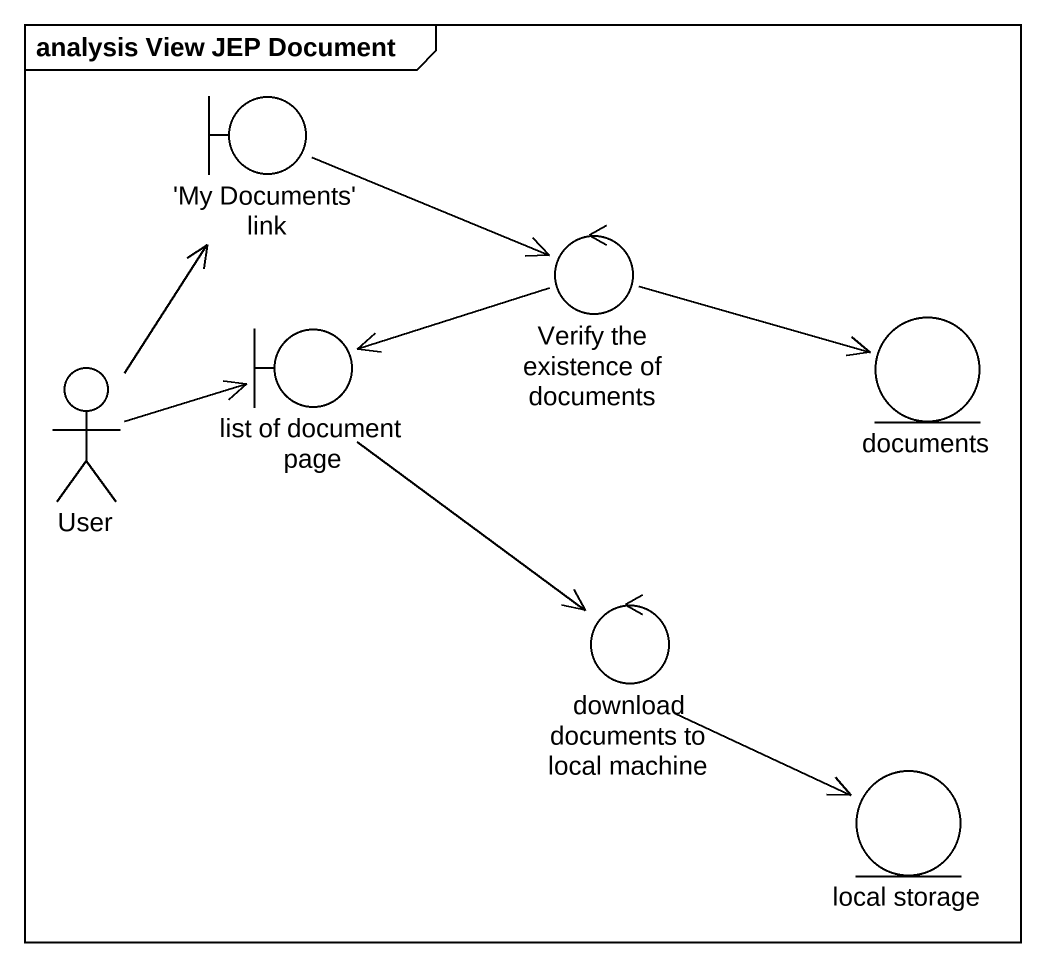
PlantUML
@startuml
mainframe analysis View JEP Document
boundary "'My Documents' link" as My_Documents_link
control "Verify the existence of documents" as Verify_the_existence_of
actor User
boundary "list of document page" as list_of_document_page
entity documents
control "download documents to local machine" as download_documents_to_local
entity "local storage" as local_storage
My_Documents_link -right-> Verify_the_existence_of
Verify_the_existence_of -left-> list_of_document_page
Verify_the_existence_of -right-> documents
User -up-> My_Documents_link
User -right-> list_of_document_page
list_of_document_page --> download_documents_to_local
download_documents_to_local -right-> local_storage
@enduml
